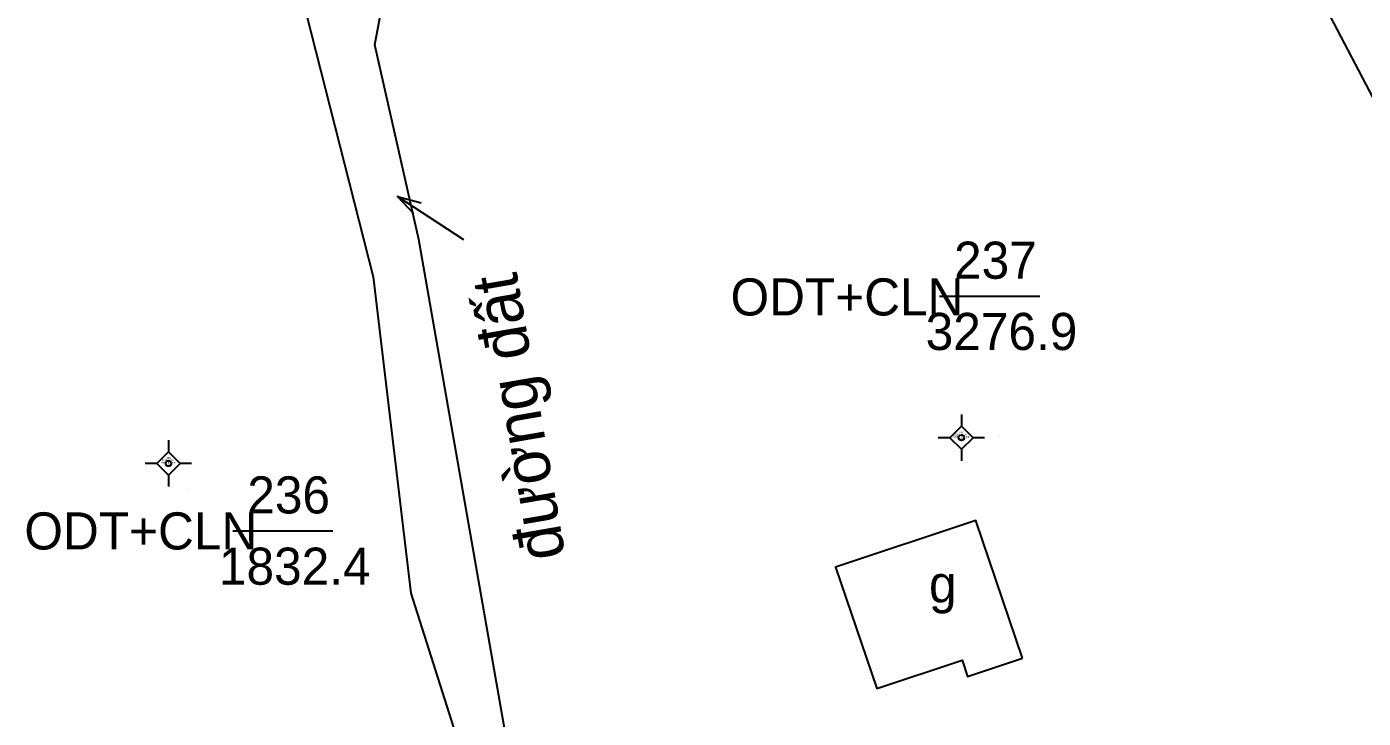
# Model space of a CAD drawing. Extents: x 550890 to 551618, y 1839259 to 1840146.
# Drawn here: x 551265.6 to 551337.6, y 1839537.3 to 1839574.6 of the extents above; entities that cross this region are included whole.
import ezdxf

# ---------------------------------------------------------------- set-up
doc = ezdxf.new("R2010")
doc.units = 0
for name, color, linetype in [('Level 10', 7, 'Continuous'), ('Level 11', 7, 'Continuous'), ('Level 13', 7, 'Continuous'), ('Level 14', 7, 'Continuous'), ('Level 15', 7, 'Continuous'), ('Level 16', 7, 'Continuous'), ('Level 2', 7, 'Continuous'), ('Level 23', 7, 'Continuous'), ('Level 4', 7, 'Continuous'), ('Level 48', 7, 'Continuous')]:
    doc.layers.add(name, color=color, linetype=linetype)

# ---------------------------------------------------------------- blocks, each defined once
blk = doc.blocks.new('A$C43B')
at = {"layer": 'Level 14'}
blk.add_line((3.93, 1.69), (2.68, 1.49), dxfattribs=at)
blk.add_lwpolyline([(0, 0), (3.93, 1.69), (2.93, 0.81)], dxfattribs=at)
blk = doc.blocks.new('A$C522')
at = {"layer": 'Level 14', "rotation": 27.754325478161473}
blk.add_blockref('A$C43B', (0, 0), dxfattribs=at)

msp = doc.modelspace()

# ---------------------------------------------------------------- linework, layer by layer
at = {"layer": 'Level 10'}
msp.add_line((551331.27, 1839583.86), (551345.98, 1839555.8), dxfattribs=at)
at = {"layer": 'Level 11'}
for p, q in [((551315.958, 1839553.692), (551315.958, 1839553.067)), ((551315.958, 1839553.067), (551315.333, 1839552.442)), ((551316.583, 1839552.442), (551315.958, 1839553.067)), ((551273.2, 1839552.306), (551273.2, 1839551.681)), ((551315.333, 1839552.442), (551314.708, 1839552.442)), ((551315.333, 1839552.442), (551315.958, 1839551.817)), ((551315.958, 1839551.817), (551316.583, 1839552.442)), ((551317.208, 1839552.442), (551316.583, 1839552.442)), ((551273.2, 1839551.681), (551272.575, 1839551.056)), ((551273.825, 1839551.056), (551273.2, 1839551.681)), ((551315.958, 1839551.817), (551315.958, 1839551.192)), ((551272.575, 1839551.056), (551271.95, 1839551.056)), ((551272.575, 1839551.056), (551273.2, 1839550.431)), ((551273.2, 1839550.431), (551273.825, 1839551.056)), ((551274.45, 1839551.056), (551273.825, 1839551.056)), ((551273.2, 1839550.431), (551273.2, 1839549.806))]:
    msp.add_line(p, q, dxfattribs=at)
for centre in [(551315.957, 1839552.442), (551273.199, 1839551.056)]:
    msp.add_circle(centre, 0.15, dxfattribs=at)
at = {"layer": 'Level 13'}
for p, q in [((551314.78, 1839560.07), (551320.18, 1839560.07)), ((551318.01, 1839552.55), (551318.01, 1839552.55)), ((551274.22, 1839549.63), (551274.22, 1839549.63)), ((551276.67, 1839547.42), (551282.07, 1839547.42))]:
    msp.add_line(p, q, dxfattribs=at)
at = {"layer": 'Level 14'}
msp.add_lwpolyline([(551319.25, 1839540.57), (551316.73, 1839547.99), (551309.16, 1839545.46), (551311.39, 1839538.92), (551315.99, 1839540.46), (551316.29, 1839539.58), (551319.25, 1839540.57)], dxfattribs=at)
at = {"layer": 'Level 23'}
for points in [[(551301.46, 1839514.96), (551294.68, 1839527.99), (551291.85, 1839533.72), (551286.7, 1839563.12), (551284.32, 1839573.62), (551284.94, 1839576.91), (551286.3, 1839578.16), (551291.17, 1839579.74), (551297.48, 1839580.64), (551308.72, 1839582.11), (551315.33, 1839584.58), (551319.18, 1839586.79)], [(551280.44, 1839580.22), (551280.62, 1839575.3), (551284.24, 1839561.11), (551286.26, 1839544.06), (551289.78, 1839533.04), (551292.43, 1839526.36), (551296.34, 1839517.44)]]:
    msp.add_lwpolyline(points, dxfattribs=at)

# ---------------------------------------------------------------- block references
at = {"layer": 'Level 13', "rotation": 95.83712946837805}
msp.add_blockref('A$C522', (551289.13, 1839563.11), dxfattribs=at)

# ---------------------------------------------------------------- texts
at = {"layer": 'Level 13'}
for s, p in [('237', (551315.56, 1839561.01)), ('236', (551277.45, 1839548.36))]:
    msp.add_text(s, height=2, dxfattribs=at).set_placement(p)
at = {"layer": 'Level 15'}
for s, height, p in [('Đoàn Thị Hoa', 0.10002, (551315.53, 1839552.45)), ('ODT+CLN', 0.1, (551315.61, 1839552.57)), ('Khối 2', 0.1, (551315.76, 1839552.33)), ('237', 0.1, (551315.84, 1839552.69)), ('Mai Thị Hoan', 0.10002, (551272.78, 1839551.06)), ('ODT+CLN', 0.1, (551272.85, 1839551.18)), ('Khối 2', 0.1, (551273, 1839550.94)), ('236', 0.1, (551273.09, 1839551.3))]:
    msp.add_text(s, height=height, dxfattribs=at).set_placement(p)
at = {"layer": 'Level 16'}
msp.add_text('g', height=2, dxfattribs=at).set_placement((551314.21, 1839543.56))
at = {"layer": 'Level 2'}
for p in [(551303.51, 1839559.03), (551265.43, 1839546.42)]:
    msp.add_text('ODT+CLN', height=2, dxfattribs=at).set_placement(p)
at = {"layer": 'Level 4'}
for s, p in [('3276.9', (551314.03, 1839557.17)), ('1832.4', (551275.92, 1839544.52))]:
    msp.add_text(s, height=2, dxfattribs=at).set_placement(p)
at = {"layer": 'Level 48'}
msp.add_text('đường đất', height=2.5, rotation=99.77161, dxfattribs=at).set_placement((551294.61, 1839546.06))

doc.saveas('drawing.dxf')
